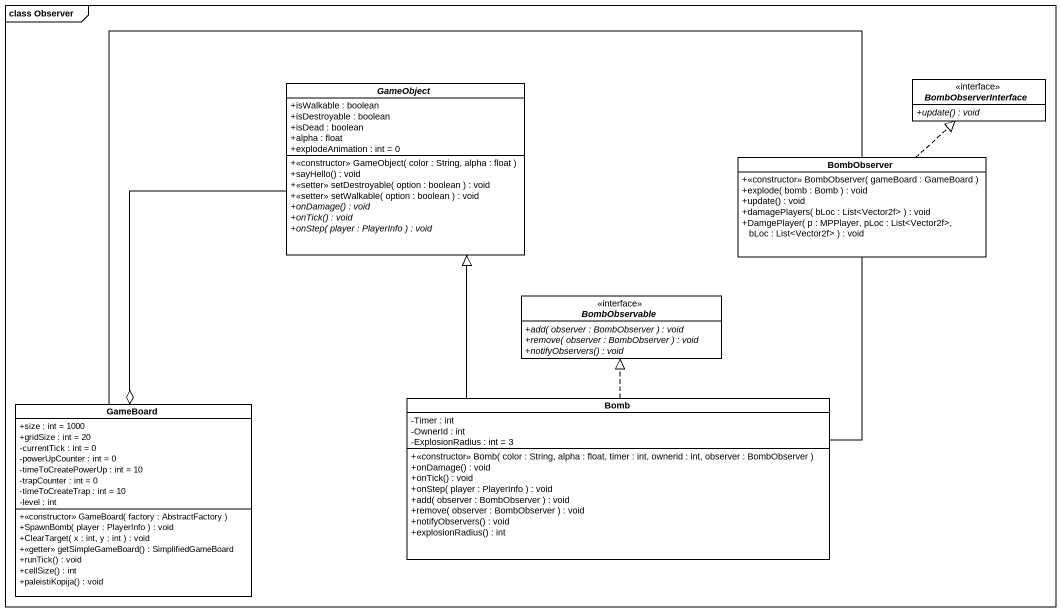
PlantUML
@startuml
mainframe class Observer
hide circle
hide empty members
skinparam classAttributeIconSize 0
interface BombObserverInterface {
  {abstract} +update() : void
}
abstract class GameObject {
  +isWalkable : boolean
  +isDestroyable : boolean
  +isDead : boolean
  +alpha : float
  +explodeAnimation : int = 0
  +<<constructor>> GameObject( color : String, alpha : float )
  +sayHello() : void
  +<<setter>> setDestroyable( option : boolean ) : void
  +<<setter>> setWalkable( option : boolean ) : void
  {abstract} +onDamage() : void
  {abstract} +onTick() : void
  {abstract} +onStep( player : PlayerInfo ) : void
}
class BombObserver {
  +<<constructor>> BombObserver( gameBoard : GameBoard )
  +explode( bomb : Bomb ) : void
  +update() : void
  +damagePlayers( bLoc : List<Vector2f> ) : void
  +DamgePlayer( p : MPPlayer, pLoc : List<Vector2f>, bLoc : List<Vector2f> ) : void
}
interface BombObservable {
  {abstract} +add( observer : BombObserver ) : void
  {abstract} +remove( observer : BombObserver ) : void
  {abstract} +notifyObservers() : void
}
class GameBoard {
  +size : int = 1000
  +gridSize : int = 20
  -currentTick : int = 0
  -powerUpCounter : int = 0
  -timeToCreatePowerUp : int = 10
  -trapCounter : int = 0
  -timeToCreateTrap : int = 10
  -level : int
  +<<constructor>> GameBoard( factory : AbstractFactory )
  +SpawnBomb( player : PlayerInfo ) : void
  +ClearTarget( x : int, y : int ) : void
  +<<getter>> getSimpleGameBoard() : SimplifiedGameBoard
  +runTick() : void
  +cellSize() : int
  +paleistiKopija() : void
}
class Bomb {
  -Timer : int
  -OwnerId : int
  -ExplosionRadius : int = 3
  +<<constructor>> Bomb( color : String, alpha : float, timer : int, ownerid : int, observer : BombObserver )
  +onDamage() : void
  +onTick() : void
  +onStep( player : PlayerInfo ) : void
  +add( observer : BombObserver ) : void
  +remove( observer : BombObserver ) : void
  +notifyObservers() : void
  +explosionRadius() : int
}
BombObserver .up.|> BombObserverInterface
BombObserver -- Bomb
GameBoard o-up- GameObject
GameBoard -right- BombObserver
Bomb -up-|> GameObject
Bomb .up.|> BombObservable
@enduml
